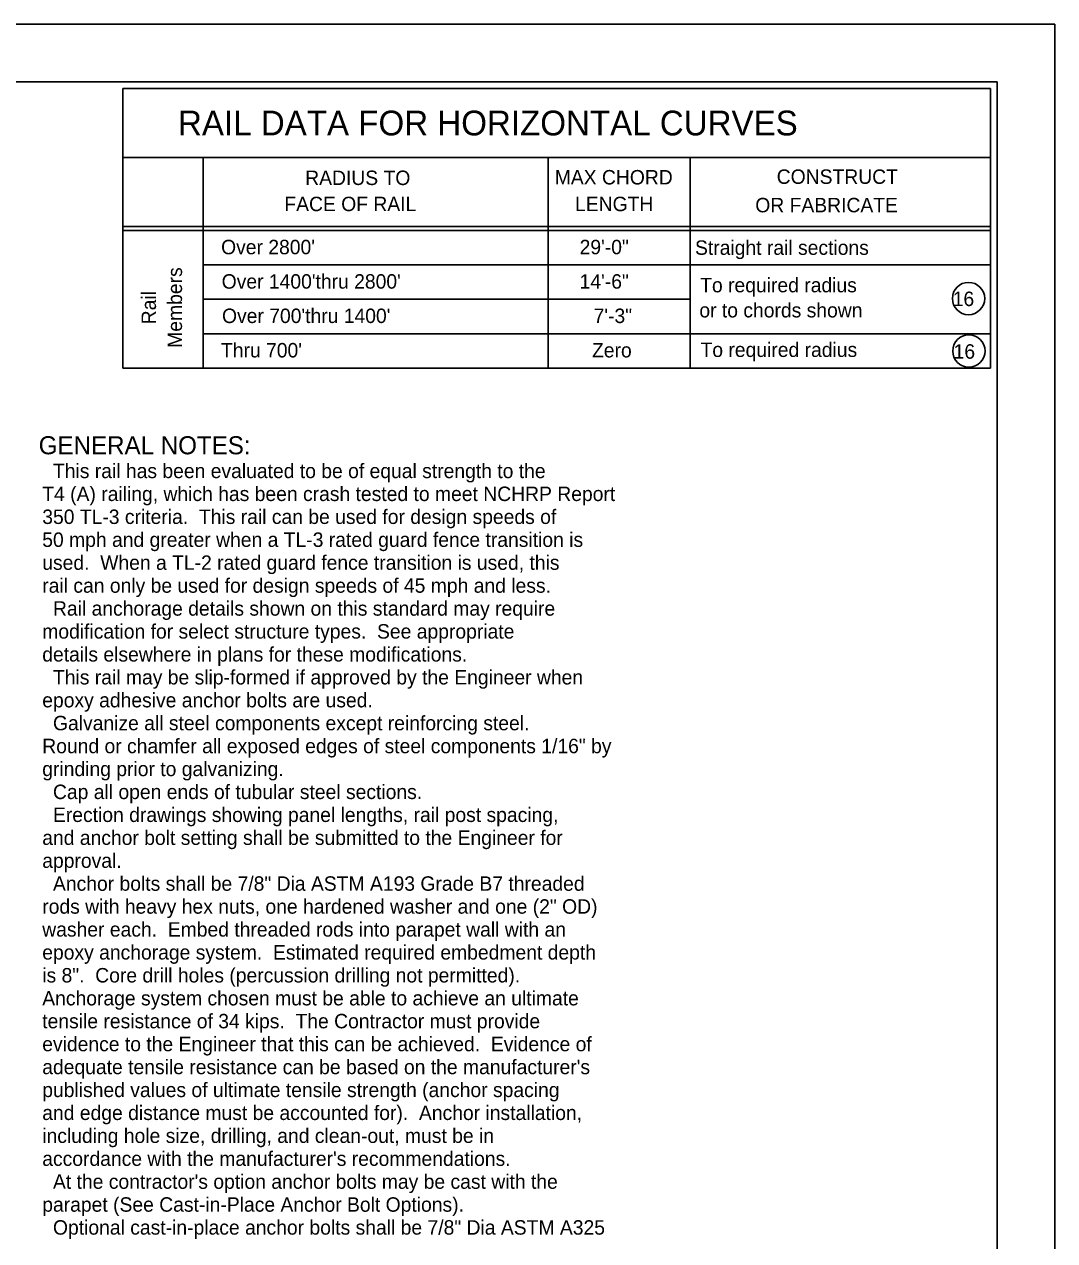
# Model space of a CAD drawing. Extents: x 2 to 71, y 0 to 22.
# Drawn here: x 62.01 to 71, y 11.39 to 22 of the extents above; entities that cross this region are included whole.
import ezdxf

# ---------------------------------------------------------------- set-up
doc = ezdxf.new("R2010")
doc.units = 0
doc.layers.add('Level 1', color=7, linetype='Continuous')

msp = doc.modelspace()

# ---------------------------------------------------------------- linework, layer by layer
at = {"layer": 'Level 1'}
for p, q in [((71, 22), (37, 22)), ((71, 0), (71, 22)), ((70.499, 21.499), (39.001, 21.499)), ((62.868, 19), (62.868, 21.439)), ((62.868, 21.439), (70.439, 21.439)), ((70.439, 19), (70.439, 21.439)), ((70.499, 0.501), (70.499, 21.499)), ((62.868, 20.839), (70.439, 20.839)), ((63.568, 19), (63.568, 20.839)), ((66.579, 19), (66.579, 20.839)), ((67.818, 19), (67.818, 20.839)), ((62.868, 20.235), (70.439, 20.235)), ((62.868, 20.2), (70.439, 20.2)), ((63.568, 19.901), (70.439, 19.901)), ((63.568, 19.601), (67.818, 19.601)), ((63.568, 19.3), (70.439, 19.3)), ((62.868, 19), (70.439, 19))]:
    msp.add_line(p, q, dxfattribs=at)
for centre in [(70.248, 19.608), (70.251, 19.15)]:
    msp.add_circle(centre, 0.141, dxfattribs=at)

# ---------------------------------------------------------------- texts
for s, height, p in [('RAIL DATA FOR HORIZONTAL CURVES', 0.216, (63.349, 21.031)), ('RADIUS TO', 0.126, (64.459, 20.598)), ('MAX CHORD', 0.126, (66.637, 20.603)), ('CONSTRUCT', 0.126, (68.574, 20.608)), ('FACE OF RAIL', 0.126, (64.277, 20.37)), ('LENGTH', 0.126, (66.814, 20.37)), ('OR FABRICATE', 0.126, (68.387, 20.36)), ("Over 2800'", 0.126, (63.725, 19.994)), ('29\'-0"', 0.126, (66.854, 19.994)), ('Straight rail sections', 0.126, (67.861, 19.989)), ("Over 1400'thru 2800'", 0.126, (63.73, 19.694)), ('14\'-6"', 0.126, (66.854, 19.694)), ('To required radius', 0.126, (67.906, 19.662)), ('16', 0.126, (70.11, 19.542)), ("Over 700'thru 1400'", 0.126, (63.733, 19.394)), ('or to chords shown', 0.126, (67.899, 19.443)), ('7\'-3"', 0.126, (66.976, 19.394)), ("Thru 700'", 0.126, (63.724, 19.094)), ('Zero', 0.126, (66.962, 19.094)), ('To required radius', 0.126, (67.909, 19.098)), ('16', 0.126, (70.118, 19.083)), ('GENERAL NOTES:', 0.1575, (62.133, 18.249)), ('  This rail has been evaluated to be of equal strength to the', 0.126, (62.164, 18.041)), ('T4 (A) railing, which has been crash tested to meet NCHRP Report', 0.126, (62.164, 17.841)), ('350 TL-3 criteria.  This rail can be used for design speeds of', 0.126, (62.164, 17.641)), ('50 mph and greater when a TL-3 rated guard fence transition is', 0.126, (62.164, 17.441)), ('used.  When a TL-2 rated guard fence transition is used, this', 0.126, (62.164, 17.241)), ('rail can only be used for design speeds of 45 mph and less.', 0.126, (62.164, 17.041)), ('  Rail anchorage details shown on this standard may require', 0.126, (62.164, 16.841)), ('modification for select structure types.  See appropriate', 0.126, (62.164, 16.641)), ('details elsewhere in plans for these modifications.', 0.126, (62.164, 16.441)), ('  This rail may be slip-formed if approved by the Engineer when', 0.126, (62.164, 16.241)), ('epoxy adhesive anchor bolts are used.', 0.126, (62.164, 16.041)), ('  Galvanize all steel components except reinforcing steel.', 0.126, (62.164, 15.841)), ('Round or chamfer all exposed edges of steel components 1/16" by', 0.126, (62.164, 15.641)), ('grinding prior to galvanizing.', 0.126, (62.164, 15.441)), ('  Cap all open ends of tubular steel sections.', 0.126, (62.164, 15.241)), ('  Erection drawings showing panel lengths, rail post spacing,', 0.126, (62.164, 15.041)), ('and anchor bolt setting shall be submitted to the Engineer for', 0.126, (62.164, 14.841)), ('approval.', 0.126, (62.164, 14.641)), ('  Anchor bolts shall be 7/8" Dia ASTM A193 Grade B7 threaded', 0.126, (62.164, 14.441)), ('rods with heavy hex nuts, one hardened washer and one (2" OD)', 0.126, (62.164, 14.241)), ('washer each.  Embed threaded rods into parapet wall with an', 0.126, (62.164, 14.041)), ('epoxy anchorage system.  Estimated required embedment depth', 0.126, (62.164, 13.841)), ('is 8".  Core drill holes (percussion drilling not permitted).', 0.126, (62.164, 13.641)), ('Anchorage system chosen must be able to achieve an ultimate', 0.126, (62.164, 13.441)), ('tensile resistance of 34 kips.  The Contractor must provide', 0.126, (62.164, 13.241)), ('evidence to the Engineer that this can be achieved.  Evidence of', 0.126, (62.164, 13.041)), ("adequate tensile resistance can be based on the manufacturer's", 0.126, (62.164, 12.841)), ('published values of ultimate tensile strength (anchor spacing', 0.126, (62.164, 12.641)), ('and edge distance must be accounted for).  Anchor installation,', 0.126, (62.164, 12.441)), ('including hole size, drilling, and clean-out, must be in', 0.126, (62.164, 12.241)), ("accordance with the manufacturer's recommendations.", 0.126, (62.164, 12.041)), ("  At the contractor's option anchor bolts may be cast with the", 0.126, (62.164, 11.841)), ('parapet (See Cast-in-Place Anchor Bolt Options).', 0.126, (62.164, 11.641)), ('  Optional cast-in-place anchor bolts shall be 7/8" Dia ASTM A325', 0.126, (62.164, 11.441))]:
    msp.add_text(s, height=height, dxfattribs=at).set_placement(p)
for s, p in [('Members', (63.384, 19.178)), ('Rail', (63.157, 19.383))]:
    msp.add_text(s, height=0.126, rotation=90, dxfattribs=at).set_placement(p)

doc.saveas('drawing.dxf')
